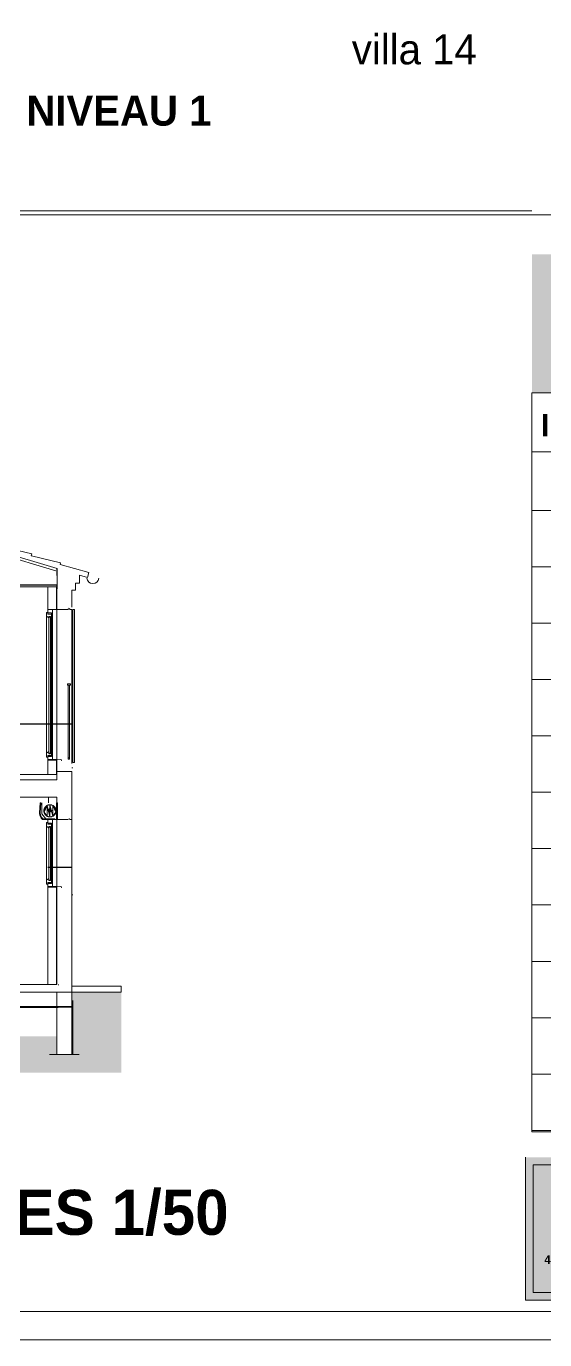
# Model space of a CAD drawing. Header units: metres. Extents: x -12536 to 12621, y -17191 to 9596.
# Drawn here: x -8058 to -7367, y -5461 to -3711 of the extents above; entities that cross this region are included whole.
import ezdxf
from ezdxf.enums import TextEntityAlignment as Align
from ezdxf.lldxf.tags import DXFTag

# ---------------------------------------------------------------- set-up
doc = ezdxf.new("R2010")
doc.units = ezdxf.units.M
doc.header["$MEASUREMENT"] = 0
doc.header["$PDMODE"] = 2
doc.header["$PDSIZE"] = 0.25
for name, color, linetype in [('Calque commun', 7, 'Continuous'), ('Cotations', 7, 'Continuous'), ('Textes', 7, 'Continuous')]:
    doc.layers.add(name, color=color, linetype=linetype)
doc.styles.add('Arial4', font='arial.ttf', dxfattribs={"height": 0.165})
doc.styles.add('Century Gothic23', font='GOTHICB.TTF', dxfattribs={"height": 0.9})
doc.styles.add('Century Gothic26', font='GOTHICB.TTF', dxfattribs={"height": 0.398543})
doc.styles.add('Century Gothic27', font='GOTHIC.TTF', dxfattribs={"height": 0.199271})
doc.styles.add('Century Gothic29', font='GOTHICB.TTF', dxfattribs={"height": 0.226937})
doc.styles.add('Century Gothic5', font='GOTHICB.TTF', dxfattribs={"height": 0.6})
tags = doc.linetypes.add('HIDDEN', pattern=[0.375, 0.25, -0.125]).pattern_tags.tags
tags[6:7] = [DXFTag(74, 4), DXFTag(75, 0), DXFTag(340, '0'), DXFTag(46, 1.0), DXFTag(50, 0.0), DXFTag(44, 0.0), DXFTag(45, 0.0)]
tags[4:5] = [DXFTag(74, 4), DXFTag(75, 0), DXFTag(340, '0'), DXFTag(46, 1.0), DXFTag(50, 0.0), DXFTag(44, 0.0), DXFTag(45, 0.0)]
tags = doc.linetypes.add('HIDDENX2', pattern=[0.75, 0.5, -0.25]).pattern_tags.tags
tags[6:7] = [DXFTag(74, 4), DXFTag(75, 0), DXFTag(340, '0'), DXFTag(46, 1.0), DXFTag(50, 0.0), DXFTag(44, 0.0), DXFTag(45, 0.0)]
tags[4:5] = [DXFTag(74, 4), DXFTag(75, 0), DXFTag(340, '0'), DXFTag(46, 1.0), DXFTag(50, 0.0), DXFTag(44, 0.0), DXFTag(45, 0.0)]
doc.dimstyles.new('DIM26', dxfattribs={"dimtxt": 0.1, "dimasz": 0.025, "dimexe": 0.1, "dimexo": 0, "dimgap": 5e-05, "dimtad": 1, "dimzin": 1, "dimdsep": 46, "dimtxsty": 'Arial4', "dimblk": 'ORIGIN', "dimcen": 0.09, "dimdle": 0.1, "dimadec": 0, "dimazin": 0, "dimtfac": 1, "dimtdec": 4, "dimtix": 1, "dimtofl": 0, "dimtmove": 0, "dimatfit": 3, "dimfxl": 0.1, "dimfxlon": 1, "dimfrac": 2, "dimtolj": 1, "dimtzin": 0, "dimarcsym": 2})

# ---------------------------------------------------------------- blocks, each defined once
blk = doc.blocks.new('_ORIGIN')
at = {"color": 0, "linetype": 'ByBlock', "lineweight": -2}
blk.add_line((0, 0), (-1, 0), dxfattribs=at)
blk.add_circle((0, 0), 0.5, dxfattribs=at)
blk = doc.blocks.new('*D1596')
at = {"layer": 'Cotations', "color": 0, "linetype": 'ByBlock', "lineweight": -2, "transparency": 16777216}
for p, q in [((-8029.4, -4831.1), (-8029.4, -4831.3)), ((-8029.4, -4831.2), (-8017.5, -4831.2)), ((-8017.4, -4831.1), (-8017.4, -4831.3))]:
    blk.add_line(p, q, dxfattribs=at)
at = {"layer": 'Defpoints', "color": 0, "linetype": 'Continuous', "transparency": 16777216}
for p in [(-8029.4, -4712), (-8017.4, -4712), (-8017.4, -4831.2)]:
    blk.add_point(p, dxfattribs=at)
at = {"layer": 'Cotations', "color": 0, "linetype": 'Continuous', "lineweight": -2, "transparency": 16777216, "xscale": 0.02500000037252903, "yscale": 0.02500000037252903, "zscale": 0.02500000037252903, "rotation": 180}
blk.add_blockref('_ORIGIN', (-8029.4, -4831.2), dxfattribs=at)
at = {"layer": 'Cotations', "color": 0, "linetype": 'Continuous', "lineweight": -2, "transparency": 16777216, "xscale": 0.02500000037252903, "yscale": 0.02500000037252903, "zscale": 0.02500000037252903}
blk.add_blockref('_ORIGIN', (-8017.4, -4831.2), dxfattribs=at)
at = {"layer": 'Cotations', "color": 7, "linetype": 'Continuous', "lineweight": 5, "transparency": 16777216, "insert": (-8023.4, -4831.2), "char_height": 0.165, "attachment_point": 8, "line_spacing_factor": 0.776067, "style": 'Arial4'}
blk.add_mtext('\\A1;12.00', dxfattribs=at)
blk = doc.blocks.new('*D1597')
at = {"layer": 'Cotations', "color": 0, "linetype": 'ByBlock', "lineweight": -2, "transparency": 16777216}
for p, q in [((-8017.4, -4831.1), (-8017.4, -4831.3)), ((-8017.4, -4831.2), (-7997.5, -4831.2)), ((-7997.4, -4831.1), (-7997.4, -4831.3))]:
    blk.add_line(p, q, dxfattribs=at)
at = {"layer": 'Defpoints', "color": 0, "linetype": 'Continuous', "transparency": 16777216}
for p in [(-7997.4, -4702.6), (-8017.4, -4712), (-7997.4, -4831.2)]:
    blk.add_point(p, dxfattribs=at)
at = {"layer": 'Cotations', "color": 0, "linetype": 'Continuous', "lineweight": -2, "transparency": 16777216, "xscale": 0.02500000037252903, "yscale": 0.02500000037252903, "zscale": 0.02500000037252903, "rotation": 180}
blk.add_blockref('_ORIGIN', (-8017.4, -4831.2), dxfattribs=at)
at = {"layer": 'Cotations', "color": 0, "linetype": 'Continuous', "lineweight": -2, "transparency": 16777216, "xscale": 0.02500000037252903, "yscale": 0.02500000037252903, "zscale": 0.02500000037252903}
blk.add_blockref('_ORIGIN', (-7997.4, -4831.2), dxfattribs=at)
at = {"layer": 'Cotations', "color": 7, "linetype": 'Continuous', "lineweight": 5, "transparency": 16777216, "insert": (-8007.4, -4831.2), "char_height": 0.165, "attachment_point": 8, "line_spacing_factor": 0.776067, "style": 'Arial4'}
blk.add_mtext('\\A1;20.00', dxfattribs=at)
blk = doc.blocks.new('*D1605')
at = {"layer": 'Cotations', "color": 0, "linetype": 'ByBlock', "lineweight": -2, "transparency": 16777216}
for p, q in [((-8017.4, -4640.2), (-8017.4, -4640.4)), ((-8017.4, -4640.3), (-7997.5, -4640.3)), ((-7997.4, -4640.2), (-7997.4, -4640.4))]:
    blk.add_line(p, q, dxfattribs=at)
at = {"layer": 'Defpoints', "color": 0, "linetype": 'Continuous', "transparency": 16777216}
for p in [(-8017.4, -4638.8), (-7997.4, -4638.8), (-7997.4, -4640.3)]:
    blk.add_point(p, dxfattribs=at)
at = {"layer": 'Cotations', "color": 0, "linetype": 'Continuous', "lineweight": -2, "transparency": 16777216, "xscale": 0.02500000037252903, "yscale": 0.02500000037252903, "zscale": 0.02500000037252903, "rotation": 180}
blk.add_blockref('_ORIGIN', (-8017.4, -4640.3), dxfattribs=at)
at = {"layer": 'Cotations', "color": 0, "linetype": 'Continuous', "lineweight": -2, "transparency": 16777216, "xscale": 0.02500000037252903, "yscale": 0.02500000037252903, "zscale": 0.02500000037252903}
blk.add_blockref('_ORIGIN', (-7997.4, -4640.3), dxfattribs=at)
at = {"layer": 'Cotations', "color": 7, "linetype": 'Continuous', "lineweight": 5, "transparency": 16777216, "insert": (-8007.4, -4640.3), "char_height": 0.165, "attachment_point": 8, "line_spacing_factor": 0.776067, "style": 'Arial4'}
blk.add_mtext('\\A1;20.00', dxfattribs=at)
blk = doc.blocks.new('*D1606')
at = {"layer": 'Cotations', "color": 0, "linetype": 'ByBlock', "lineweight": -2, "transparency": 16777216}
for p, q in [((-8029.4, -4640.2), (-8029.4, -4640.4)), ((-8029.4, -4640.3), (-8017.5, -4640.3)), ((-8017.4, -4640.2), (-8017.4, -4640.4))]:
    blk.add_line(p, q, dxfattribs=at)
at = {"layer": 'Defpoints', "color": 0, "linetype": 'Continuous', "transparency": 16777216}
for p in [(-8029.4, -4638.8), (-8017.4, -4638.8), (-8017.4, -4640.3)]:
    blk.add_point(p, dxfattribs=at)
at = {"layer": 'Cotations', "color": 0, "linetype": 'Continuous', "lineweight": -2, "transparency": 16777216, "xscale": 0.02500000037252903, "yscale": 0.02500000037252903, "zscale": 0.02500000037252903, "rotation": 180}
blk.add_blockref('_ORIGIN', (-8029.4, -4640.3), dxfattribs=at)
at = {"layer": 'Cotations', "color": 0, "linetype": 'Continuous', "lineweight": -2, "transparency": 16777216, "xscale": 0.02500000037252903, "yscale": 0.02500000037252903, "zscale": 0.02500000037252903}
blk.add_blockref('_ORIGIN', (-8017.4, -4640.3), dxfattribs=at)
at = {"layer": 'Cotations', "color": 7, "linetype": 'Continuous', "lineweight": 5, "transparency": 16777216, "insert": (-8023.4, -4640.3), "char_height": 0.165, "attachment_point": 8, "line_spacing_factor": 0.776067, "style": 'Arial4'}
blk.add_mtext('\\A1;12.00', dxfattribs=at)
blk = doc.blocks.new('*D1591')
at = {"layer": 'Cotations', "color": 0, "linetype": 'ByBlock', "lineweight": -2, "transparency": 16777216}
for p, q in [((-8865.6, -4640.3), (-8865.6, -4640.2)), ((-8865.6, -4640.3), (-8029.5, -4640.3)), ((-8029.4, -4640.3), (-8029.4, -4640.2))]:
    blk.add_line(p, q, dxfattribs=at)
at = {"layer": 'Defpoints', "color": 0, "linetype": 'Continuous', "transparency": 16777216}
for p in [(-8865.6, -4640.3), (-8029.4, -4640.3), (-8029.4, -4640.3)]:
    blk.add_point(p, dxfattribs=at)
at = {"layer": 'Cotations', "color": 0, "linetype": 'Continuous', "lineweight": -2, "transparency": 16777216, "xscale": 0.02500000037252903, "yscale": 0.02500000037252903, "zscale": 0.02500000037252903, "rotation": 180}
blk.add_blockref('_ORIGIN', (-8865.6, -4640.3), dxfattribs=at)
at = {"layer": 'Cotations', "color": 0, "linetype": 'Continuous', "lineweight": -2, "transparency": 16777216, "xscale": 0.02500000037252903, "yscale": 0.02500000037252903, "zscale": 0.02500000037252903}
blk.add_blockref('_ORIGIN', (-8029.4, -4640.3), dxfattribs=at)
at = {"layer": 'Cotations', "color": 7, "linetype": 'Continuous', "lineweight": 5, "transparency": 16777216, "insert": (-8447.5, -4640.3), "char_height": 0.165, "attachment_point": 8, "line_spacing_factor": 0.776067, "style": 'Arial4'}
blk.add_mtext('\\A1;836.16', dxfattribs=at)
blk = doc.blocks.new('CARTDCE')
at = {"layer": 'Calque commun', "color": 9, "linetype": 'Continuous', "lineweight": 5}
for p, q in [((20.202, 28.93), (-21.798, 28.93)), ((-21.798, -0.3), (20.202, -0.3))]:
    blk.add_line(p, q, dxfattribs=at)
at = {"layer": 'Calque commun', "color": 7, "linetype": 'Continuous', "lineweight": 5}
for p, q in [((0, 0), (0, 3.812)), ((6.059, 0), (0, 0))]:
    blk.add_line(p, q, dxfattribs=at)
at = {"layer": 'Calque commun', "color": 7, "linetype": 'Continuous', "lineweight": 20}
for p, q in [((0.206, 3.606), (5.853, 3.606)), ((0.206, 0.206), (0.206, 3.606)), ((5.853, 0.206), (0.206, 0.206))]:
    blk.add_line(p, q, dxfattribs=at)
at = {"layer": 'Calque commun', "color": 7, "linetype": 'Continuous', "lineweight": 20, "true_color": 0xffffff}
for points in [[(0.174, 27.878), (19.464, 27.878), (0.174, 24.184), (19.464, 24.184)], [(19.902, 3.812), (0, 3.812), (19.902, 0), (0, 0)], [(0, 3.812), (19.902, 3.812), (0, 0), (19.902, 0)]]:
    blk.add_trace(points, dxfattribs=at)
at = {"layer": 'Calque commun', "color": 7, "linetype": 'ByBlock', "lineweight": -2, "insert": (3.061, 0.966, 0), "char_height": 0.22694, "attachment_point": 8, "rotation": 360, "line_spacing_factor": 0.9, "style": 'Century Gothic29'}
blk.add_mtext('M.CHAUVET\\PA.C. CARNAZZA\\P ARCHITECTES D.P.L.G.\\PEntrepreneurs Individuels\\P40 Rue FARGES 13008 MARSEILLE', dxfattribs=at)
at = {"layer": 'Textes', "color": 5, "linetype": 'ByBlock', "lineweight": -2, "insert": (1.779, 5.019), "char_height": 0.6, "attachment_point": 8, "line_spacing_factor": 1.5, "style": 'Century Gothic5'}
blk.add_mtext('INDICE\\PA\\PB\\PC\\PD\\PE\\PF\\PG\\PH\\PI\\PJ\\PK\\PL', dxfattribs=at)
at = {"layer": 'Calque commun', "color": 7, "linetype": 'Continuous', "lineweight": 5}
mesh = blk.add_polyface(dxfattribs=at)
corners = [(19.464, 24.184), (0.174, 24.184), (0.174, 4.493), (19.464, 4.493)]
mesh.append_faces([[corners[k] for k in face] for face in [(0, 1, 2, 3)]], dxfattribs={"color": 7})
mesh = blk.add_polyface(dxfattribs=at)
corners = [(19.464, 24.184), (0.174, 24.184), (0.174, 22.615), (19.464, 22.615)]
mesh.append_faces([[corners[k] for k in face] for face in [(0, 1, 2, 3)]], dxfattribs={"color": 7})
mesh = blk.add_polyface(dxfattribs=at)
corners = [(0.174, 21.046), (19.464, 21.046), (19.464, 19.544), (0.174, 19.544)]
mesh.append_faces([[corners[k] for k in face] for face in [(0, 1, 2, 3)]], dxfattribs={"color": 7})
mesh = blk.add_polyface(dxfattribs=at)
corners = [(0.174, 19.544), (19.464, 19.544), (19.464, 18.043), (0.174, 18.043)]
mesh.append_faces([[corners[k] for k in face] for face in [(0, 1, 2, 3)]], dxfattribs={"color": 7})
mesh = blk.add_polyface(dxfattribs=at)
corners = [(0.174, 18.043), (19.464, 18.043), (19.464, 16.541), (0.174, 16.541)]
mesh.append_faces([[corners[k] for k in face] for face in [(0, 1, 2, 3)]], dxfattribs={"color": 7})
mesh = blk.add_polyface(dxfattribs=at)
corners = [(0.174, 16.541), (19.464, 16.541), (19.464, 15.039), (0.174, 15.039)]
mesh.append_faces([[corners[k] for k in face] for face in [(0, 1, 2, 3)]], dxfattribs={"color": 7})
mesh = blk.add_polyface(dxfattribs=at)
corners = [(0.174, 15.039), (19.464, 15.039), (19.464, 13.538), (0.174, 13.538)]
mesh.append_faces([[corners[k] for k in face] for face in [(0, 1, 2, 3)]], dxfattribs={"color": 7})
mesh = blk.add_polyface(dxfattribs=at)
corners = [(0.174, 13.538), (19.464, 13.538), (19.464, 12.036), (0.174, 12.036)]
mesh.append_faces([[corners[k] for k in face] for face in [(0, 1, 2, 3)]], dxfattribs={"color": 7})
mesh = blk.add_polyface(dxfattribs=at)
corners = [(0.174, 12.036), (19.464, 12.036), (19.464, 10.535), (0.174, 10.535)]
mesh.append_faces([[corners[k] for k in face] for face in [(0, 1, 2, 3)]], dxfattribs={"color": 7})
mesh = blk.add_polyface(dxfattribs=at)
corners = [(0.174, 10.535), (19.464, 10.535), (19.464, 9.033), (0.174, 9.033)]
mesh.append_faces([[corners[k] for k in face] for face in [(0, 1, 2, 3)]], dxfattribs={"color": 7})
mesh = blk.add_polyface(dxfattribs=at)
corners = [(0.174, 9.033), (19.464, 9.033), (19.464, 7.531), (0.174, 7.531)]
mesh.append_faces([[corners[k] for k in face] for face in [(0, 1, 2, 3)]], dxfattribs={"color": 7})
mesh = blk.add_polyface(dxfattribs=at)
corners = [(0.174, 7.531), (19.464, 7.531), (19.464, 6.03), (0.174, 6.03)]
mesh.append_faces([[corners[k] for k in face] for face in [(0, 1, 2, 3)]], dxfattribs={"color": 7})
mesh = blk.add_polyface(dxfattribs=at)
corners = [(0.174, 6.03), (19.464, 6.03), (19.464, 4.528), (0.174, 4.528)]
mesh.append_faces([[corners[k] for k in face] for face in [(0, 1, 2, 3)]], dxfattribs={"color": 7})

msp = doc.modelspace()

# ---------------------------------------------------------------- hatches: boundary and pattern name
at = {"layer": 'Calque commun', "linetype": 'Continuous', "lineweight": 20, "true_color": 0xc0c0c0}
msp.add_hatch(color=9, dxfattribs=at).paths.add_polyline_path([(-7931.573, -5105.044), (-7931.573, -4997.817), (-7997.431, -4997.817), (-7997.431, -5058.311), (-7997.431, -5080.711), (-8017.431, -5080.711), (-8017.431, -5056.817), (-8877.592, -5056.817), (-8877.592, -5080.711), (-8897.591, -5080.712), (-8897.591, -5012.817), (-8965.476, -5012.817), (-8965.476, -5105.044)])

# ---------------------------------------------------------------- linework, layer by layer
at = {"layer": 'Calque commun', "color": 7, "linetype": 'Continuous', "lineweight": 20}
for p, q in [((-8017.227, -4433.335), (-8447.511, -4304.469)), ((-8018.762, -4436.565), (-8447.511, -4308.159)), ((-8017.431, -4487.815), (-8017.227, -4433.335)), ((-8017.431, -4454.816), (-8877.592, -4454.816)), ((-8017.431, -4457.815), (-8877.592, -4457.815)), ((-8029.43, -4487.815), (-8029.43, -4457.815)), ((-8017.431, -4457.815), (-8017.431, -4454.816)), ((-7997.431, -4477.363), (-7997.431, -4477.363)), ((-8002.579, -4487.815), (-8017.431, -4487.815)), ((-8002.579, -4487.814), (-8001.079, -4486.657)), ((-8001.079, -4486.657), (-7999.579, -4487.814)), ((-7999.579, -4487.815), (-7997.431, -4487.815)), ((-8029.43, -4687.816), (-8023.281, -4687.816)), ((-8029.43, -4687.816), (-8029.43, -4707.815)), ((-8017.431, -4703.815), (-8017.431, -4714.815)), ((-8017.431, -4703.815), (-7997.431, -4703.815)), ((-7997.431, -4767.815), (-7997.431, -4703.641)), ((-8017.43, -4714.815), (-8877.592, -4714.815)), ((-8877.592, -4737.816), (-8017.431, -4737.816)), ((-8028.681, -4737.816), (-8028.681, -4745.449)), ((-8017.431, -4767.815), (-8017.431, -4737.816)), ((-8017.091, -4767.815), (-8029.43, -4767.815)), ((-8002.61, -4767.815), (-8017.431, -4767.815)), ((-8001.11, -4766.677), (-8002.61, -4767.815)), ((-7999.61, -4767.815), (-8001.11, -4766.677)), ((-7999.61, -4767.815), (-7997.431, -4767.815)), ((-8029.43, -4857.012), (-8023.281, -4857.012)), ((-8029.43, -4857.012), (-8029.43, -4987.816)), ((-8017.431, -4987.816), (-8017.431, -4873.012)), ((-7997.431, -4989.817), (-7997.431, -4873.012)), ((-8017.431, -4987.817), (-8865.592, -4987.817)), ((-7997.431, -4997.817), (-8897.591, -4997.817)), ((-8017.429, -5016.817), (-8017.429, -4997.817)), ((-7997.431, -4989.817), (-7931.573, -4989.817)), ((-7997.431, -4991.008), (-7997.431, -4997.817)), ((-7997.431, -4997.817), (-7997.431, -5080.712)), ((-7931.573, -4997.817), (-7931.573, -4989.817)), ((-8017.429, -5016.817), (-8897.591, -5016.817)), ((-7997.431, -5016.817), (-8027.432, -5016.817)), ((-8017.431, -5017.833), (-7997.431, -5017.833)), ((-8017.429, -5080.711), (-8017.429, -5016.817))]:
    msp.add_line(p, q, dxfattribs=at)
at = {"layer": 'Calque commun', "color": 7, "linetype": 'Continuous', "lineweight": 5}
for p, q in [((-8017.25, -4433.328), (-8017.256, -4442.388)), ((-8029.43, -4457.815), (-8029.43, -4487.815)), ((-8031.081, -4491.766), (-8029.43, -4491.766)), ((-8031.081, -4496.766), (-8031.081, -4491.766)), ((-8028.007, -4499.2), (-8031.081, -4496.766)), ((-8031.081, -4496.766), (-8031.081, -4679.513)), ((-8029.43, -4487.815), (-8017.431, -4487.815)), ((-8029.43, -4487.815), (-8017.431, -4487.815)), ((-8017.091, -4487.815), (-8029.43, -4487.815)), ((-8029.43, -4492.464), (-8029.43, -4487.815)), ((-8029.43, -4491.766), (-8029.43, -4493.964)), ((-8024.781, -4492.464), (-8029.43, -4492.464)), ((-8029.43, -4493.964), (-8024.781, -4493.964)), ((-8026.006, -4497.231), (-8028.007, -4497.231)), ((-8028.007, -4497.231), (-8028.007, -4499.2)), ((-8028.007, -4497.231), (-8028.007, -4680.043)), ((-8026.006, -4498.039), (-8028.007, -4498.039)), ((-8026.006, -4498.039), (-8026.006, -4497.231)), ((-8026.006, -4497.231), (-8026.006, -4680.043)), ((-8024.781, -4498.039), (-8026.006, -4499.196)), ((-8026.006, -4499.196), (-8026.006, -4498.039)), ((-8024.781, -4493.964), (-8024.781, -4492.464)), ((-8023.281, -4493.964), (-8024.781, -4494.964)), ((-8024.781, -4494.964), (-8024.781, -4493.964)), ((-8024.781, -4493.964), (-8024.781, -4498.039)), ((-8024.781, -4498.039), (-8024.781, -4678.24)), ((-8023.281, -4487.815), (-8023.281, -4688.816)), ((-8023.281, -4492.464), (-8023.281, -4493.964)), ((-8017.431, -4487.815), (-8017.431, -4687.524)), ((-8001.354, -4485.822), (-8001.354, -4485.822)), ((-7997.431, -4487.815), (-7997.431, -4693.295)), ((-7996.048, -4487.77), (-7993.693, -4487.77)), ((-7996.048, -4691.73), (-7996.048, -4487.77)), ((-7993.693, -4487.77), (-7993.693, -4691.73)), ((-8002.138, -4588.8), (-8000.638, -4588.8)), ((-8002.138, -4685.462), (-8002.138, -4588.8)), ((-8000.638, -4588.8), (-8000.638, -4685.462)), ((-8028.007, -4677.08), (-8031.081, -4679.513)), ((-8031.081, -4679.513), (-8031.081, -4684.514)), ((-8031.081, -4684.514), (-8029.43, -4684.514)), ((-8029.43, -4687.816), (-8029.43, -4682.316)), ((-8029.43, -4682.316), (-8024.781, -4682.316)), ((-8029.43, -4683.816), (-8024.781, -4683.816)), ((-8024.781, -4683.816), (-8029.43, -4683.816)), ((-8029.281, -4688.816), (-8017.431, -4688.816)), ((-8029.281, -4688.816), (-8017.431, -4688.816)), ((-8026.006, -4679.449), (-8028.007, -4679.449)), ((-8026.006, -4680.043), (-8028.007, -4680.043)), ((-8024.781, -4678.24), (-8026.006, -4677.084)), ((-8024.781, -4682.316), (-8024.781, -4678.24)), ((-8024.781, -4683.816), (-8024.781, -4681.032)), ((-8023.281, -4682.316), (-8024.781, -4681.316)), ((-8024.781, -4682.316), (-8024.781, -4683.816)), ((-8011.656, -4687.816), (-8023.281, -4687.316)), ((-8017.431, -4688.816), (-8017.861, -4688.816)), ((-8017.431, -4688.816), (-8017.431, -4688.816)), ((-8011.656, -4687.816), (-8011.161, -4689.751)), ((-8000.638, -4685.462), (-8002.138, -4685.462)), ((-7995.931, -4698.816), (-7997.431, -4698.816)), ((-7993.693, -4691.73), (-7996.048, -4691.73)), ((-8037.544, -4760.326), (-8037.263, -4753.377)), ((-8031.977, -4766.708), (-8037.544, -4760.326)), ((-8031.977, -4766.708), (-8037.544, -4760.326)), ((-8037.263, -4753.377), (-8037.263, -4745.449)), ((-8030.232, -4755.572), (-8023.225, -4755.572)), ((-8026.826, -4759.542), (-8026.826, -4752.059)), ((-8031.081, -4771.766), (-8029.43, -4771.766)), ((-8031.081, -4776.766), (-8031.081, -4771.766)), ((-8028.007, -4779.2), (-8031.081, -4776.766)), ((-8031.081, -4776.766), (-8031.081, -4848.71)), ((-8029.43, -4767.815), (-8017.431, -4767.815)), ((-8029.43, -4767.815), (-8017.431, -4767.815)), ((-8017.091, -4767.815), (-8029.43, -4767.815)), ((-8029.43, -4772.464), (-8029.43, -4767.815)), ((-8029.43, -4771.766), (-8029.43, -4773.964)), ((-8024.781, -4772.464), (-8029.43, -4772.464)), ((-8029.43, -4773.964), (-8024.781, -4773.964)), ((-8026.006, -4777.232), (-8028.007, -4777.232)), ((-8028.007, -4777.232), (-8028.007, -4779.2)), ((-8028.007, -4777.232), (-8028.007, -4849.239)), ((-8026.006, -4778.039), (-8028.007, -4778.039)), ((-8026.006, -4778.039), (-8026.006, -4777.232)), ((-8026.006, -4777.232), (-8026.006, -4849.239)), ((-8024.781, -4778.039), (-8026.006, -4779.196)), ((-8026.006, -4779.196), (-8026.006, -4778.039)), ((-8024.781, -4773.964), (-8024.781, -4772.464)), ((-8023.281, -4773.964), (-8024.781, -4774.964)), ((-8024.781, -4774.964), (-8024.781, -4773.964)), ((-8024.781, -4773.964), (-8024.781, -4778.039)), ((-8024.781, -4778.039), (-8024.781, -4847.436)), ((-8023.281, -4767.815), (-8023.281, -4858.012)), ((-8023.281, -4772.464), (-8023.281, -4773.964)), ((-8017.431, -4767.815), (-8017.431, -4856.72)), ((-8001.11, -4766.677), (-8001.11, -4766.677)), ((-7997.431, -4767.815), (-7997.431, -4991.007)), ((-7997.431, -4767.815), (-7997.431, -4862.492)), ((-8028.007, -4846.276), (-8031.081, -4848.71)), ((-8024.781, -4847.436), (-8026.006, -4846.28)), ((-8024.781, -4851.512), (-8024.781, -4847.436)), ((-8031.081, -4848.71), (-8031.081, -4853.71)), ((-8031.081, -4853.71), (-8029.43, -4853.71)), ((-8029.43, -4857.012), (-8029.43, -4851.512)), ((-8029.43, -4851.512), (-8024.781, -4851.512)), ((-8029.43, -4853.012), (-8024.781, -4853.012)), ((-8024.781, -4853.012), (-8029.43, -4853.012)), ((-8029.281, -4858.012), (-8017.431, -4858.012)), ((-8029.281, -4858.012), (-8017.431, -4858.012)), ((-8026.006, -4848.646), (-8028.007, -4848.646)), ((-8026.006, -4849.239), (-8028.007, -4849.239)), ((-8024.781, -4853.012), (-8024.781, -4850.228)), ((-8023.281, -4851.512), (-8024.781, -4850.513)), ((-8024.781, -4851.512), (-8024.781, -4853.012)), ((-8011.656, -4857.012), (-8023.281, -4856.512)), ((-8017.431, -4858.012), (-8017.861, -4858.012)), ((-8017.431, -4858.012), (-8017.431, -4858.012)), ((-8011.656, -4857.012), (-8011.161, -4858.947)), ((-7995.931, -4868.012), (-7997.431, -4868.012)), ((-8015.15, -4988.639), (-8015.35, -4988.639)), ((-7997.431, -4997.817), (-7931.516, -4997.817))]:
    msp.add_line(p, q, dxfattribs=at)
at = {"layer": 'Calque commun', "color": 5, "linetype": 'ByBlock', "lineweight": -2}
msp.add_line((-8877.592, -4454.816), (-8017.431, -4454.816), dxfattribs=at)
at = {"layer": 'Calque commun', "color": 3, "linetype": 'ByBlock', "lineweight": -2}
for p, q in [((-8017.431, -4487.814), (-8017.431, -4457.815)), ((-8017.431, -4707.815), (-8017.431, -4687.316)), ((-8017.431, -4987.816), (-8017.431, -4856.512)), ((-8875.653, -5017.907), (-8015.491, -5017.907))]:
    msp.add_line(p, q, dxfattribs=at)
at = {"layer": 'Calque commun', "color": 13, "linetype": 'Continuous', "lineweight": 5}
msp.add_line((-8015.15, -4988.639), (-8015.15, -4987.624), dxfattribs=at)
at = {"layer": 'Calque commun', "color": 7, "linetype": 'HIDDEN', "lineweight": 20}
msp.add_line((-7996.159, -5009.021), (-7996.159, -5080.712), dxfattribs=at)
at = {"layer": 'Calque commun', "color": 7, "linetype": 'HIDDENX2', "lineweight": 20}
msp.add_line((-7987.827, -5080.711), (-8027.033, -5080.711), dxfattribs=at)
at = {"layer": 'Calque commun', "color": 7, "linetype": 'Continuous', "lineweight": 20, "flags": 128}
msp.add_lwpolyline([(-7977.604, -4446.052, 0.90199933), (-7961.356, -4446.155)], format="xyb", dxfattribs=at)
at = {"layer": 'Cotations', "color": 7, "linetype": 'Continuous', "lineweight": 5}
msp.add_line((-7384.248, -3956.529), (-12352.223, -3956.529), dxfattribs=at)
at = {"layer": 'Cotations', "color": 6, "linetype": 'Continuous', "lineweight": 20}
msp.add_polyline3d([(-7997.43, -4484.937, 0), (-7997.43, -4462.201, 0), (-7992.43, -4462.201, 0), (-7992.43, -4452.775, 0), (-7987.43, -4452.775, 0), (-7987.43, -4441.936, 0), (-7976.507, -4445.442, 0), (-7974.702, -4438.611, 0), (-8013.106, -4428.028, 0), (-8012.648, -4425.532, 0), (-8051.376, -4416.31, 0), (-8051.573, -4416.257, 0), (-8050.916, -4413.814, 0), (-8089.843, -4404.544, 0)], dxfattribs=at)

# ---------------------------------------------------------------- block references
at = {"layer": 'Calque commun', "color": 0, "linetype": 'ByBlock', "lineweight": -2, "xscale": 50, "yscale": 50, "zscale": 50}
msp.add_blockref('CARTDCE', (-7392.968, -5408.409), dxfattribs=at)

# ---------------------------------------------------------------- texts
at = {"layer": 'Textes', "color": 5, "linetype": 'ByBlock', "lineweight": -2, "style": 'Century Gothic27'}
msp.add_text('villa 14', height=40, dxfattribs=at).set_placement((-7624.235, -3761.404))
at = {"layer": 'Textes', "color": 5, "linetype": 'ByBlock', "lineweight": -2}
for s, height, style, p in [('NIVEAU 1', 40, 'Century Gothic23', (-8058.047, -3803.085)), ('COUPES 1/50', 60, 'Century Gothic26', (-8305.76, -5261.237))]:
    msp.add_text(s, height=height, dxfattribs=dict(at, style=style)).set_placement(p, align=Align.TOP_LEFT)

# ---------------------------------------------------------------- dimensions: what is measured, and where the dimension line sits
at = {"layer": 'Cotations', "color": 14, "linetype": 'Continuous', "lineweight": 5}
for p1, p2, distance, picture, middle in [((-8865.591, -4640.269), (-8029.43, -4640.269), 0, '*D1591', (-8447.511, -4640.184)), ((-8029.43, -4638.766), (-8017.431, -4638.766), -1.502, '*D1606', (-8023.431, -4640.184)), ((-8017.431, -4638.766), (-7997.431, -4638.766), -1.502, '*D1605', (-8007.431, -4640.184)), ((-8029.43, -4712.012), (-8017.431, -4712.012), -119.148, '*D1596', (-8023.431, -4831.076))]:
    dim = msp.add_aligned_dim(p1=p1, p2=p2, distance=distance, dimstyle='DIM26', override={"dimclrt": 7}, dxfattribs=at)
    dim.commit()
    dim.dimension.update_dxf_attribs({"geometry": picture, "text_midpoint": middle})
dim = msp.add_linear_dim(base=(-7997.431, -4831.161), p1=(-8017.431, -4712.012), p2=(-7997.431, -4702.566), dimstyle='DIM26', override={"dimclrt": 7}, dxfattribs=at)
dim.commit()
dim.dimension.update_dxf_attribs({"geometry": '*D1597', "text_midpoint": (-8007.431, -4831.076)})

# ---------------------------------------------------------------- meshes
at = {"layer": 'Calque commun', "color": 7, "linetype": 'Continuous', "lineweight": 5}
mesh = msp.add_polyface(dxfattribs=at)
corners = [(-6352.223, -1261.028), (-12352.223, -1261.028), (-12352.223, -5461.028), (-6352.223, -5461.028)]
mesh.append_faces([[corners[k] for k in face] for face in [(0, 1, 2, 3)]], dxfattribs={"color": 7})
at = {"layer": 'Calque commun', "color": 7, "linetype": 'Continuous', "lineweight": 20}
mesh = msp.add_polyface(dxfattribs=at)
corners = [(-7999.133, -4587.169), (-8003.424, -4587.169), (-8003.424, -4588.8), (-7999.133, -4588.8)]
mesh.append_faces([[corners[k] for k in face] for face in [(0, 1, 2, 3)]], dxfattribs={"color": 7})
mesh = msp.add_polyface(dxfattribs=at)
corners = [(-8000.638, -4687.169), (-8002.138, -4687.169), (-8002.138, -4685.462), (-8000.638, -4685.462)]
mesh.append_faces([[corners[k] for k in face] for face in [(0, 1, 2, 3)]], dxfattribs={"color": 7})
mesh = msp.add_polyface(dxfattribs=at)
corners = [(-8877.592, -4714.815), (-8877.592, -4707.815), (-8017.43, -4707.815), (-8017.43, -4714.815)]
mesh.append_faces([[corners[k] for k in face] for face in [(0, 1, 2, 3)]], dxfattribs={"color": 7})
at = {"layer": 'Calque commun', "color": 7, "linetype": 'Continuous', "lineweight": 5}
mesh = msp.add_polyface(dxfattribs=at)
corners = [(-8040.442, -4759.857), (-8040.477, -4758.94), (-8039.487, -4758.94), (-8037.725, -4764.802), (-8037.205, -4765.521), (-8038.239, -4765.801), (-8037.669, -4766.519), (-8036.627, -4766.194), (-8037.044, -4767.19), (-8040.334, -4760.767), (-8039.34, -4760.707), (-8040.154, -4761.667), (-8035.995, -4766.816), (-8039.905, -4762.549), (-8038.902, -4762.423), (-8039.586, -4763.409), (-8039.451, -4759.827), (-8039.57, -4745.449), (-8038.183, -4764.043), (-8038.751, -4765.04), (-8017.683, -4767.815), (-8017.683, -4745.449), (-8016.682, -4767.815), (-8038.576, -4763.248), (-8039.201, -4764.241), (-8039.157, -4761.574), (-8020.185, -4766.814), (-8020.185, -4767.809), (-8036.368, -4767.81), (-8038.654, -4745.449), (-8016.682, -4745.449)]
mesh.append_faces([[corners[k] for k in face] for face in [(6, 7, 8), (9, 10, 11), (12, 8, 7), (13, 14, 15), (24, 18, 19), (11, 25, 13), (22, 21, 30)]], dxfattribs={"vtx0": -1, "vtx1": -1, "color": 7})
mesh.append_faces([[corners[k] for k in face] for face in [(6, 4, 7), (2, 1, 17), (24, 23, 18), (13, 25, 14), (9, 16, 10), (12, 28, 8), (12, 27, 28), (0, 2, 16), (3, 5, 19)]], dxfattribs={"vtx0": -1, "vtx2": -1, "color": 7})
mesh.append_faces([[corners[k] for k in face] for face in [(20, 21, 22)]], dxfattribs={"vtx1": -1, "color": 7})
mesh.append_faces([[corners[k] for k in face] for face in [(0, 1, 2), (3, 4, 5), (9, 0, 16), (18, 3, 19), (14, 23, 15), (6, 5, 4), (24, 15, 23), (29, 2, 17), (10, 25, 11)]], dxfattribs={"vtx1": -1, "vtx2": -1, "color": 7})
mesh.append_faces([[corners[k] for k in face] for face in [(12, 26, 27)]], dxfattribs={"vtx2": -1, "color": 7})
mesh = msp.add_polyface(dxfattribs=at)
corners = [(-8040.442, -4759.857), (-8039.451, -4759.827), (-8040.334, -4760.767), (-8039.34, -4760.707), (-8039.905, -4762.549), (-8038.902, -4762.423), (-8039.586, -4763.409), (-8037.044, -4767.19), (-8036.627, -4766.194), (-8035.995, -4766.816), (-8017.683, -4745.449), (-8016.682, -4745.449), (-8016.682, -4767.815), (-8037.669, -4766.519), (-8040.154, -4761.667), (-8020.185, -4767.809), (-8036.368, -4767.81), (-8040.477, -4758.94), (-8039.487, -4758.94), (-8037.725, -4764.802), (-8037.205, -4765.521), (-8038.239, -4765.801), (-8039.157, -4761.574), (-8038.751, -4765.04), (-8038.576, -4763.248), (-8039.201, -4764.241), (-8038.183, -4764.043), (-8039.57, -4745.449), (-8017.683, -4767.815), (-8020.185, -4766.814), (-8038.654, -4745.449)]
mesh.append_faces([[corners[k] for k in face] for face in [(0, 1, 2), (4, 5, 6), (23, 19, 21), (24, 6, 5), (7, 9, 16), (18, 27, 30)]], dxfattribs={"vtx0": -1, "vtx1": -1, "color": 7})
mesh.append_faces([[corners[k] for k in face] for face in [(7, 8, 9), (10, 11, 12), (3, 14, 2), (4, 22, 5), (20, 13, 21), (24, 25, 6), (18, 17, 27), (26, 23, 25), (0, 18, 1)]], dxfattribs={"vtx0": -1, "vtx2": -1, "color": 7})
mesh.append_faces([[corners[k] for k in face] for face in [(28, 10, 12), (29, 15, 9)]], dxfattribs={"vtx1": -1, "color": 7})
mesh.append_faces([[corners[k] for k in face] for face in [(1, 3, 2), (7, 13, 8), (15, 16, 9), (0, 17, 18), (19, 20, 21), (20, 8, 13), (3, 22, 14), (26, 19, 23), (4, 14, 22), (24, 26, 25)]], dxfattribs={"vtx1": -1, "vtx2": -1, "color": 7})
mesh = msp.add_polyface(dxfattribs=at)
corners = [(-8021.297, -4750.013), (-8022.885, -4748.952), (-8022.328, -4749.264), (-8024.063, -4748.464), (-8025.303, -4748.166), (-8024.678, -4748.291), (-8018.672, -4758.09), (-8020, -4760.97), (-8022.885, -4763.434), (-8019.334, -4759.883), (-8019.645, -4760.44), (-8020, -4751.416), (-8018.672, -4754.296), (-8034.677, -4756.831), (-8034.702, -4756.193), (-8034.677, -4755.555), (-8030.264, -4763.434), (-8026.575, -4764.32), (-8027.846, -4764.22), (-8018.473, -4755.555), (-8034.602, -4754.922), (-8034.477, -4754.296), (-8018.846, -4758.704), (-8025.303, -4764.22), (-8025.937, -4764.295), (-8018.846, -4753.682), (-8020.395, -4761.471), (-8020.828, -4761.94), (-8021.297, -4762.373), (-8018.548, -4754.922), (-8026.575, -4748.066), (-8029.086, -4748.464), (-8028.472, -4748.291), (-8027.846, -4748.166), (-8030.264, -4748.952), (-8023.465, -4748.685), (-8032.755, -4761.471), (-8033.15, -4760.97), (-8033.15, -4751.416), (-8033.816, -4752.504), (-8033.504, -4751.947), (-8034.304, -4753.682), (-8034.083, -4753.083), (-8034.477, -4758.09), (-8018.473, -4756.831), (-8018.548, -4757.465), (-8034.602, -4757.465), (-8033.816, -4759.883), (-8034.083, -4759.303), (-8034.304, -4758.704), (-8019.066, -4759.303), (-8032.755, -4750.915), (-8031.853, -4750.013), (-8032.321, -4750.446), (-8024.063, -4763.922), (-8024.678, -4764.096), (-8025.937, -4748.091), (-8020.395, -4750.915), (-8031.352, -4749.618), (-8030.821, -4749.264), (-8020.828, -4750.446), (-8029.685, -4748.685), (-8031.853, -4762.373), (-8030.821, -4763.123), (-8031.352, -4762.768), (-8019.334, -4752.504), (-8019.066, -4753.083), (-8021.798, -4749.618), (-8023.465, -4763.702), (-8029.086, -4763.922), (-8029.685, -4763.702), (-8027.212, -4748.091), (-8033.504, -4760.44), (-8022.328, -4763.123), (-8021.798, -4762.768), (-8019.645, -4751.947), (-8032.321, -4761.94), (-8027.212, -4764.295), (-8018.448, -4756.193), (-8028.472, -4764.096)]
mesh.append_faces([[corners[k] for k in face] for face in [(3, 4, 5), (19, 12, 29), (39, 41, 42), (9, 22, 50), (52, 51, 53), (57, 0, 60), (62, 63, 64), (30, 33, 71), (47, 37, 72), (36, 62, 76)]], dxfattribs={"vtx0": -1, "color": 7})
mesh.append_faces([[corners[k] for k in face] for face in [(26, 8, 7), (41, 38, 21), (43, 37, 49)]], dxfattribs={"vtx0": -1, "vtx1": -1, "color": 7})
mesh.append_faces([[corners[k] for k in face] for face in [(6, 7, 8), (11, 12, 1), (16, 17, 18), (19, 6, 12), (30, 4, 1), (16, 34, 17), (9, 7, 22), (6, 1, 12), (34, 21, 38), (43, 34, 16), (19, 44, 6), (39, 38, 41), (17, 8, 23), (30, 1, 8), (30, 8, 17), (43, 13, 21), (47, 49, 37), (28, 8, 26), (3, 1, 4), (16, 18, 69), (54, 23, 8), (31, 33, 34), (57, 1, 0), (30, 17, 34), (43, 21, 34), (6, 8, 1), (30, 34, 33), (52, 34, 51), (43, 16, 37), (15, 21, 13), (11, 65, 25), (36, 16, 62)]], dxfattribs={"vtx0": -1, "vtx1": -1, "vtx2": -1, "color": 7})
mesh.append_faces([[corners[k] for k in face] for face in [(0, 1, 2), (11, 25, 12), (34, 38, 51), (52, 59, 34), (28, 73, 8)]], dxfattribs={"vtx0": -1, "vtx2": -1, "color": 7})
mesh.append_faces([[corners[k] for k in face] for face in [(6, 22, 7), (36, 37, 16), (57, 11, 1), (16, 63, 62)]], dxfattribs={"vtx1": -1, "vtx2": -1, "color": 7})
mesh.append_faces([[corners[k] for k in face] for face in [(9, 10, 7), (13, 14, 15), (15, 20, 21), (23, 24, 17), (26, 27, 28), (31, 32, 33), (3, 35, 1), (39, 40, 38), (44, 45, 6), (43, 46, 13), (47, 48, 49), (54, 55, 23), (30, 56, 4), (52, 58, 59), (34, 61, 31), (65, 66, 25), (2, 67, 0), (8, 68, 54), (69, 70, 16), (28, 74, 73), (11, 75, 65), (17, 77, 18), (19, 78, 44), (18, 79, 69)]], dxfattribs={"vtx2": -1, "color": 7})
mesh = msp.add_polyface(dxfattribs=at)
corners = [(-8028.159, -4754.238), (-8027.682, -4753.892), (-8028.159, -4756.905), (-8024.946, -4755.72), (-8025.492, -4756.905), (-8024.94, -4755.572), (-8025.146, -4756.428), (-8025.032, -4756.155), (-8025.084, -4756.293), (-8025.146, -4754.716), (-8025.392, -4754.347), (-8025.218, -4754.586), (-8026.531, -4757.434), (-8026.678, -4757.452), (-8026.826, -4757.457), (-8028.712, -4755.572), (-8028.619, -4756.155), (-8028.506, -4756.428), (-8028.568, -4756.293), (-8024.946, -4755.424), (-8025.492, -4754.238), (-8028.619, -4754.989), (-8028.568, -4754.85), (-8028.506, -4754.716), (-8025.97, -4757.252), (-8025.97, -4753.892), (-8027.409, -4753.778), (-8027.121, -4753.709), (-8025.717, -4757.097), (-8025.841, -4757.18), (-8024.992, -4756.012), (-8024.963, -4755.867), (-8027.682, -4757.252), (-8027.811, -4757.18), (-8027.934, -4757.097), (-8024.992, -4755.131), (-8024.963, -4755.277), (-8026.826, -4753.686), (-8026.678, -4753.692), (-8026.531, -4753.709), (-8027.934, -4754.046), (-8028.051, -4754.138), (-8025.218, -4756.557), (-8025.392, -4756.796), (-8026.243, -4757.365), (-8028.659, -4755.131), (-8028.706, -4755.424), (-8028.659, -4756.012), (-8028.706, -4755.72), (-8028.051, -4757.006), (-8025.084, -4754.85), (-8025.032, -4754.989), (-8026.974, -4753.692), (-8027.409, -4757.365), (-8027.547, -4757.314), (-8027.121, -4757.434), (-8026.386, -4757.405), (-8027.266, -4753.738), (-8027.811, -4753.964), (-8028.26, -4756.796), (-8028.434, -4756.557), (-8025.841, -4753.964), (-8025.717, -4754.046), (-8026.243, -4753.778), (-8026.386, -4753.738), (-8025.3, -4754.463), (-8028.26, -4754.347), (-8027.547, -4753.83), (-8028.688, -4755.867), (-8025.601, -4754.138), (-8028.434, -4754.586), (-8028.351, -4754.463), (-8027.266, -4757.405), (-8028.351, -4756.68), (-8025.3, -4756.68), (-8026.104, -4753.83), (-8026.104, -4757.314), (-8028.688, -4755.277), (-8025.601, -4757.006), (-8026.974, -4757.452)]
mesh.append_faces([[corners[k] for k in face] for face in [(6, 7, 8), (16, 17, 18), (30, 3, 31), (19, 35, 36), (40, 0, 41), (37, 27, 52), (12, 44, 56), (63, 39, 64), (20, 62, 69), (45, 46, 77), (55, 14, 79)]], dxfattribs={"vtx0": -1, "color": 7})
mesh.append_faces([[corners[k] for k in face] for face in [(3, 4, 5), (9, 10, 11), (35, 9, 51), (15, 2, 48), (59, 17, 2)]], dxfattribs={"vtx0": -1, "vtx1": -1, "color": 7})
mesh.append_faces([[corners[k] for k in face] for face in [(0, 1, 2), (15, 0, 2), (19, 20, 9), (20, 24, 25), (26, 27, 1), (6, 3, 30), (1, 32, 2), (40, 1, 0), (12, 24, 44), (20, 5, 4), (45, 23, 46), (47, 48, 17), (12, 39, 24), (2, 32, 34), (2, 17, 48), (39, 25, 24), (55, 53, 32), (20, 4, 24), (39, 55, 27), (6, 4, 3), (1, 27, 32), (19, 9, 35), (23, 0, 46), (4, 28, 24), (12, 14, 55), (55, 32, 27), (63, 25, 39), (20, 25, 62), (37, 39, 27), (12, 55, 39)]], dxfattribs={"vtx0": -1, "vtx1": -1, "vtx2": -1, "color": 7})
mesh.append_faces([[corners[k] for k in face] for face in [(6, 43, 4), (6, 30, 7), (59, 60, 17), (23, 66, 0)]], dxfattribs={"vtx0": -1, "vtx2": -1, "color": 7})
mesh.append_faces([[corners[k] for k in face] for face in [(6, 42, 43), (19, 5, 20), (15, 46, 0), (20, 10, 9), (16, 47, 17), (45, 21, 23), (23, 70, 66)]], dxfattribs={"vtx1": -1, "vtx2": -1, "color": 7})
mesh.append_faces([[corners[k] for k in face] for face in [(12, 13, 14), (21, 22, 23), (28, 29, 24), (32, 33, 34), (37, 38, 39), (34, 49, 2), (9, 50, 51), (53, 54, 32), (26, 57, 27), (40, 58, 1), (25, 61, 62), (10, 65, 11), (1, 67, 26), (47, 68, 48), (70, 71, 66), (55, 72, 53), (59, 73, 60), (42, 74, 43), (63, 75, 25), (24, 76, 44), (4, 78, 28)]], dxfattribs={"vtx2": -1, "color": 7})

doc.saveas('drawing.dxf')
